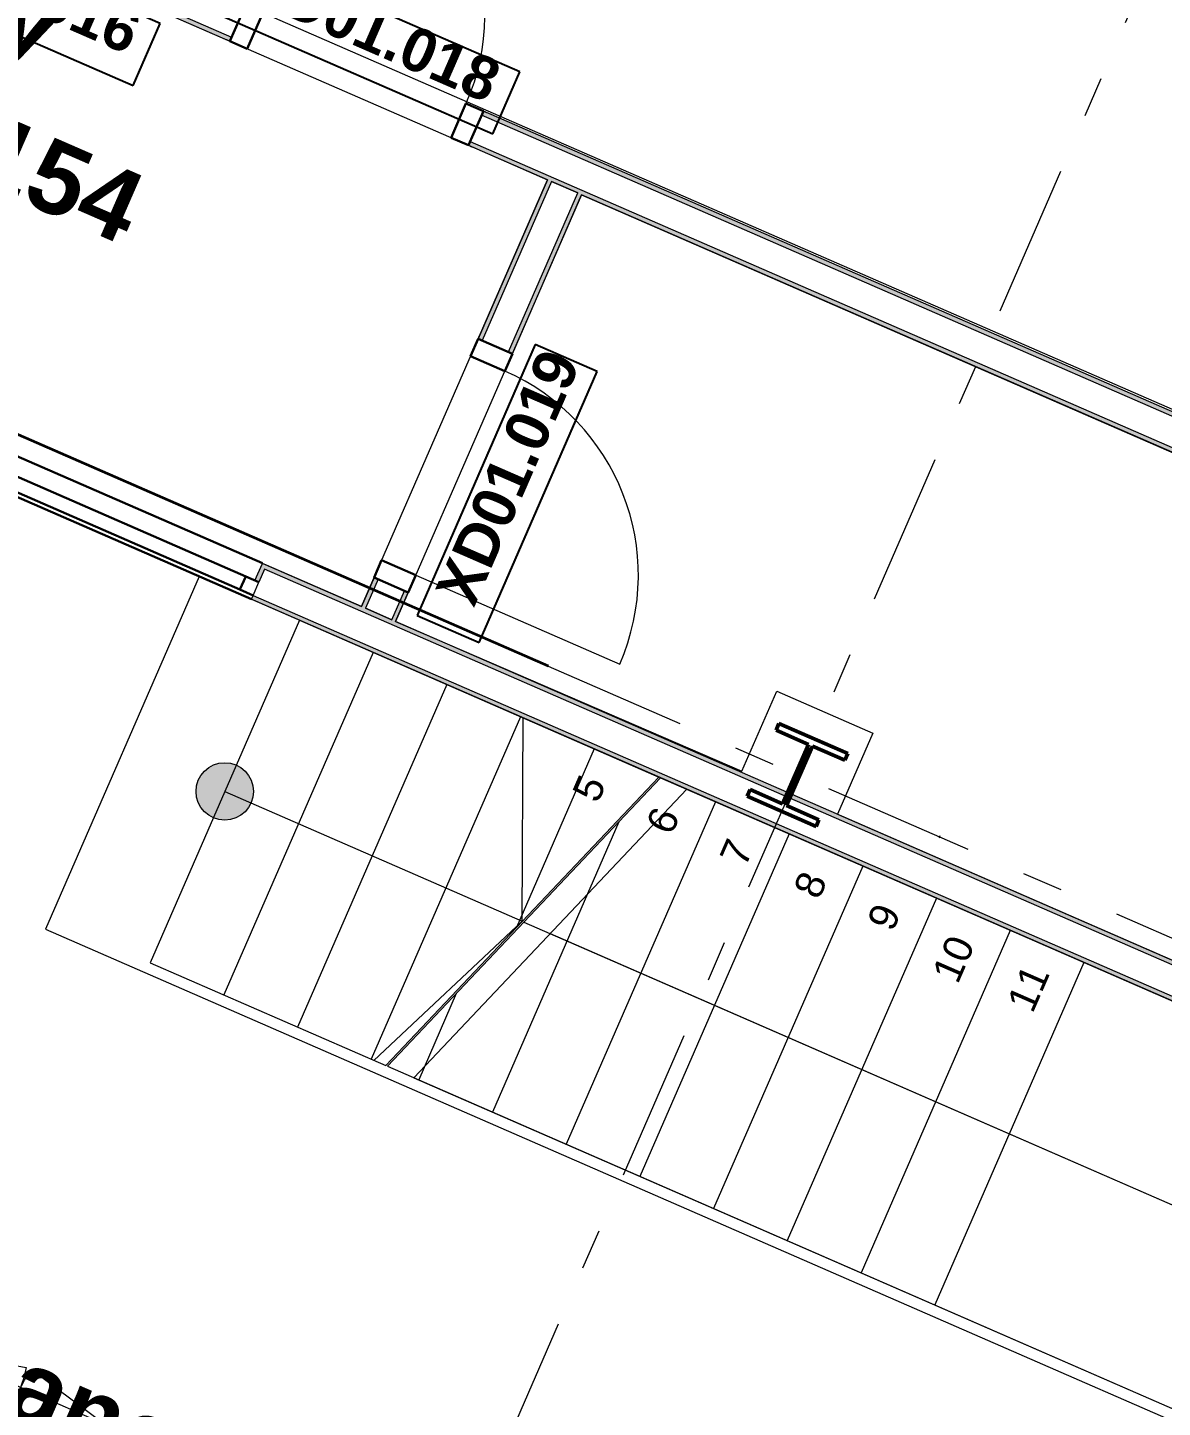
# Model space of a CAD drawing. Header units: millimetres. Extents: x -50172 to 258853, y -59787 to 25069.
# Drawn here: x 190331 to 194282, y 517 to 5319 of the extents above; entities that cross this region are included whole.
import ezdxf
from ezdxf.enums import TextEntityAlignment as Align

# ---------------------------------------------------------------- set-up
doc = ezdxf.new("R2010")
doc.units = ezdxf.units.MM
doc.header["$MEASUREMENT"] = 0
doc.linetypes.add('DGN Style 4', pattern=[5938.379518, 2967.335175, -1483.667587, 3.709169, -1483.667587])
doc.linetypes.add('Double Dashed', pattern=[1093.611073, 529.166651, -211.666656, 141.111112, -211.666656])
for name, color, linetype in [('A-05-M_Gross_Int_Circulation', 7, 'Continuous'), ('A-05-M_Gross_Int_Plant', 7, 'Continuous'), ('A-15-M_Column_Int', 7, 'Continuous'), ('A-15-MG_Structural_Grid', 7, 'Continuous'), ('A-20-M_Floor_Slab', 7, 'Continuous'), ('A-25-M_Wall_Int', 7, 'Continuous'), ('A-35-M_FFE-Zone', 7, 'Continuous'), ('ArchiCAD Door Markers', 7, 'Continuous'), ('ArchiCAD Doors', 7, 'Continuous'), ('ArchiCAD Windows', 7, 'Continuous'), ('New_A-05-M_Gross_Int_Circulation', 7, 'Continuous'), ('New_A-35-M_FFE-Zone', 7, 'Continuous')]:
    doc.layers.add(name, color=color, linetype=linetype)
for name, color, linetype, lineweight, true_color in [('A-05-M_Gross_Int_Circulation_Pen_No__74', 7, 'Continuous', 20, 0x606060), ('A-05-M_Gross_Int_Plant_Pen_No__74', 7, 'Continuous', 20, 0x606060), ('A-15-M_Column_Int_Pen_No__28', 7, 'Continuous', 50, 0x2a2a2a), ('A-15-MG_Structural_Grid_Pen_No__163', 7, 'Continuous', 0, 0x750077), ('A-25-M_Wall_Int_Pen_No__107', 7, 'Continuous', 15, 0xa6a6a6), ('A-35-M_FFE-Zone_Pen_No__74', 7, 'Continuous', 20, 0x606060), ('ArchiCAD Doors_Pen_No__43', 7, 'Continuous', 30, 0x444444), ('ArchiCAD Doors_Pen_No__63', 7, 'Continuous', 20, 0x606060), ('ArchiCAD Windows_Pen_No__43', 7, 'Continuous', 30, 0x444444), ('New_A-05-M_Gross_Int_Circulation_Pen_No__74', 7, 'Continuous', 20, 0x606060), ('New_A-35-M_FFE-Zone_Pen_No__74', 7, 'Continuous', 20, 0x606060)]:
    doc.layers.add(name, color=color, linetype=linetype, lineweight=lineweight, true_color=true_color)
for name, color, linetype, lineweight in [('A-15-MG_Structural_Grid_Pen_No__8', 7, 'Continuous', 35), ('A-20-M_Floor_Slab_Pen_No__89', 8, 'Continuous', 20), ('A-25-M_Wall_Int_Pen_No__1', 7, 'Continuous', 13), ('A-30-M_Stair_Pen_No__1', 7, 'Continuous', 13), ('A-30-M_Stair_Pen_No__2', 8, 'Continuous', 15), ('ArchiCAD Door Markers_Pen_No__1', 7, 'Continuous', 13), ('ArchiCAD Door Markers_Pen_No__5', 7, 'Continuous', 25), ('ArchiCAD Doors_Pen_No__1', 7, 'Continuous', 13), ('ArchiCAD Windows_Pen_No__1', 7, 'Continuous', 13), ('ArchiCAD Zone Stamps_Pen_No__9', 7, 'Continuous', 13), ('New_ArchiCAD Zone Stamps_Pen_No__9', 7, 'Continuous', 13)]:
    doc.layers.add(name, color=color, linetype=linetype, lineweight=lineweight)
doc.styles.add('GENERATED_STYLE_1', font='')
doc.styles.add('GENERATED_STYLE_3', font='')
doc.styles.add('GENERATED_STYLE_4', font='')
doc.styles.get('GENERATED_STYLE_1').set_extended_font_data('Arial', bold=True)
doc.styles.get('GENERATED_STYLE_3').set_extended_font_data('Arial')
doc.styles.get('GENERATED_STYLE_4').set_extended_font_data('Swis721 BT')

# ---------------------------------------------------------------- blocks, each defined once
blk = doc.blocks.new('Seminar 2_INB 1205_26_3', base_point=(195960.6, 7526.7))
at = {"layer": 'New_A-35-M_FFE-Zone_Pen_No__74', "linetype": 'Continuous'}
blk.add_line((191027, 5424.8), (197789.5, 2476), dxfattribs=at)
at = {"layer": 'New_ArchiCAD Zone Stamps_Pen_No__9'}
for tag, height, style, p in [('ROOM_NAME', 250, 'GENERATED_STYLE_1', (195668.7, 8850.4)), ('zoneNameLine2', 250, 'GENERATED_STYLE_1', (195480.3, 8418.3)), ('ROOM_NUMBER', 200, 'GENERATED_STYLE_3', (195291.9, 7997.6)), ('measuredAreaCode', 200, 'GENERATED_STYLE_3', (195134.8, 7637.5)), ('ROOM_HOLES_PRM', 200, 'GENERATED_STYLE_3', (195442.2, 7503.4)), ('DUMMY_649', 200, 'GENERATED_STYLE_3', (195931.6, 7290.1)), ('DUMMY_650', 133.3, 'GENERATED_STYLE_3', (196210.9, 7183.5))]:
    blk.add_attdef(tag, text='', height=height, rotation=336.4404, dxfattribs=dict(at, style=style)).set_placement(p, align=Align.TOP_LEFT)
blk = doc.blocks.new('Hub Circulation-First_INB 1250_31_3', base_point=(202027.2, -3160.1))
at = {"layer": 'New_A-05-M_Gross_Int_Circulation_Pen_No__74', "linetype": 'Continuous'}
for p, q in [((217654.5, -8245.2), (183043.7, 6846.7)), ((189777.7, 817.7), (194112.5, -1072.4))]:
    blk.add_line(p, q, dxfattribs=at)
at = {"layer": 'New_ArchiCAD Zone Stamps_Pen_No__9'}
for tag, height, style, p in [('ROOM_NAME', 250, 'GENERATED_STYLE_1', (200923.8, -1482.5)), ('zoneNameLine2', 250, 'GENERATED_STYLE_1', (200735.4, -1914.6)), ('ROOM_NUMBER', 200, 'GENERATED_STYLE_3', (200547, -2335.3)), ('measuredAreaCode', 200, 'GENERATED_STYLE_3', (200389.9, -2695.5)), ('DUMMY_649', 200, 'GENERATED_STYLE_3', (200697.4, -2829.5)), ('DUMMY_650', 200, 'GENERATED_STYLE_3', (201326.5, -3103.9)), ('DUMMY_651', 133.3, 'GENERATED_STYLE_3', (201605.8, -3210.4))]:
    blk.add_attdef(tag, text='', height=height, rotation=336.4404, dxfattribs=dict(at, style=style)).set_placement(p, align=Align.TOP_LEFT)
blk = doc.blocks.new('Lobby_INB 1251_33_3', base_point=(189762.8, 4542.6))
at = {"layer": 'A-05-M_Gross_Int_Circulation_Pen_No__74', "linetype": 'Continuous'}
for p, q in [((192141.1, 4789.1), (187384.4, 6862.9)), ((186732.5, 5380.1), (191493.6, 3304.1)), ((191493.6, 3304.1), (192141.1, 4789.1))]:
    blk.add_line(p, q, dxfattribs=at)
at = {"layer": 'ArchiCAD Zone Stamps_Pen_No__9'}
for tag, height, style, p in [('ROOM_NAME', 250, 'GENERATED_STYLE_1', (189523.5, 5843.4)), ('zoneNameLine2', 250, 'GENERATED_STYLE_1', (189335.1, 5411.3)), ('ROOM_NUMBER', 200, 'GENERATED_STYLE_3', (189146.7, 4990.6)), ('measuredAreaCode', 200, 'GENERATED_STYLE_3', (188989.6, 4630.5)), ('DUMMY_649', 200, 'GENERATED_STYLE_3', (189297, 4496.5)), ('DUMMY_650', 200, 'GENERATED_STYLE_3', (189646.6, 4344.1)), ('DUMMY_651', 133.3, 'GENERATED_STYLE_3', (189925.8, 4237.5))]:
    blk.add_attdef(tag, text='', height=height, rotation=336.4404, dxfattribs=dict(at, style=style)).set_placement(p, align=Align.TOP_LEFT)
blk = doc.blocks.new('Store Room_INB 1206_34_3', base_point=(195551.4, 2074.7))
at = {"layer": 'A-35-M_FFE-Zone_Pen_No__74', "linetype": 'Continuous'}
for p, q in [((192260.3, 4737.1), (191612.7, 3252.1)), ((197701.3, 2364.2), (192260.3, 4737.1)), ((191612.7, 3252.1), (192818.5, 2731.4)), ((192818.5, 2731.4), (192939.7, 3009.3)), ((192939.7, 3009.3), (193274.3, 2863.4)), ((193274.3, 2863.4), (193151.3, 2581.3)), ((193151.3, 2581.3), (197053.9, 879.5))]:
    blk.add_line(p, q, dxfattribs=at)
at = {"layer": 'ArchiCAD Zone Stamps_Pen_No__9'}
for tag, height, style, p in [('ROOM_NAME', 250, 'GENERATED_STYLE_1', (195120.1, 3459.2)), ('zoneNameLine2', 250, 'GENERATED_STYLE_1', (194931.7, 3027.1)), ('ROOM_NUMBER', 200, 'GENERATED_STYLE_3', (194743.3, 2606.4)), ('measuredAreaCode', 200, 'GENERATED_STYLE_3', (194586.3, 2246.3)), ('DUMMY_649', 200, 'GENERATED_STYLE_3', (194893.7, 2112.2)), ('DUMMY_650', 200, 'GENERATED_STYLE_3', (195243.2, 1959.8)), ('DUMMY_651', 133.3, 'GENERATED_STYLE_3', (195522.5, 1853.3))]:
    blk.add_attdef(tag, text='', height=height, rotation=336.4404, dxfattribs=dict(at, style=style)).set_placement(p, align=Align.TOP_LEFT)
blk = doc.blocks.new('Cleaner_INB 1257_37_3', base_point=(190078.5, -350.4))
at = {"layer": 'A-05-M_Gross_Int_Plant_Pen_No__74', "linetype": 'Continuous'}
for p, q in [((189680.8, 257.8), (189368.6, -458.1)), ((190798.7, -230.8), (189680.8, 257.8)), ((190486.9, -945.8), (190798.7, -230.8)), ((189368.6, -458.1), (190486.9, -945.8))]:
    blk.add_line(p, q, dxfattribs=at)
at = {"layer": 'ArchiCAD Zone Stamps_Pen_No__9'}
for tag, height, style, p in [('ROOM_NAME', 250, 'GENERATED_STYLE_1', (189839.2, 950.5)), ('zoneNameLine2', 250, 'GENERATED_STYLE_1', (189650.8, 518.3)), ('ROOM_NUMBER', 200, 'GENERATED_STYLE_3', (189462.3, 97.6)), ('measuredAreaCode', 200, 'GENERATED_STYLE_3', (189305.3, -262.5)), ('ROOM_HOLES_PRM', 200, 'GENERATED_STYLE_3', (189612.7, -396.5)), ('DUMMY_649', 200, 'GENERATED_STYLE_3', (189962.2, -548.9)), ('DUMMY_650', 133.3, 'GENERATED_STYLE_3', (190241.5, -655.5))]:
    blk.add_attdef(tag, text='', height=height, rotation=336.4404, dxfattribs=dict(at, style=style)).set_placement(p, align=Align.TOP_LEFT)
blk = doc.blocks.new('Slab_3_3', base_point=(169200.6, -115.4))
at = {"layer": 'A-20-M_Floor_Slab_Pen_No__89', "linetype": 'Continuous', "flags": 128}
blk.add_lwpolyline([(190394.2, 2181.3), (197745.7, -1024.3), (198280.7, 202.7), (190929.2, 3408.4)], close=True, dxfattribs=at)
blk = doc.blocks.new('Window 19_2')
at = {"layer": 'ArchiCAD Windows_Pen_No__1', "linetype": 'Continuous'}
for p, q in [((-1850, 0), (-1850, -50)), ((1850, 0), (1850, -50))]:
    blk.add_line(p, q, dxfattribs=at)
at = {"layer": 'ArchiCAD Windows_Pen_No__43', "linetype": 'Continuous'}
for p, q in [((-1850, 15), (1850, 15)), ((-1850, 0), (-1800, 0)), ((-1800, 0), (-1800, -50)), ((-1800, 0), (1800, 0)), ((1800, -50), (1800, 0)), ((1800, 0), (1850, 0)), ((-1800, -50), (-1850, -50)), ((1800, -50), (-1800, -50)), ((1850, -50), (1800, -50)), ((-1835, -115), (1835, -115))]:
    blk.add_line(p, q, dxfattribs=at)
blk = doc.blocks.new('Wall_60_3', base_point=(182924.6, 6898.8))
at = {"layer": 'A-25-M_Wall_Int_Pen_No__107', "linetype": 'Continuous'}
for points in [[(191162.6, 3448.4), (191148.8, 3454.4), (191122.9, 3394.8), (191136.6, 3388.8), (191156.6, 3434.7)], [(191162.6, 3448.4), (191156.6, 3434.7), (198477.8, 242.2), (198483.8, 256)], [(191116.6, 3343), (191110.6, 3329.3), (198431.9, 136.8), (198437.9, 150.6)]]:
    blk.add_hatch(color=256, dxfattribs=at).paths.add_polyline_path(points)
at = {"layer": 'A-25-M_Wall_Int_Pen_No__1', "linetype": 'Continuous'}
for p, q in [((191122.9, 3394.8), (191148.8, 3454.4)), ((191156.6, 3434.7), (191136.6, 3388.8)), ((191162.6, 3448.4), (191148.8, 3454.4)), ((198477.8, 242.2), (191156.6, 3434.7)), ((191116.6, 3343), (191136.6, 3388.8)), ((191136.6, 3388.8), (191122.9, 3394.8)), ((191110.6, 3329.3), (191116.6, 3343)), ((191116.6, 3343), (198437.9, 150.6))]:
    blk.add_line(p, q, dxfattribs=at)
at = {"layer": 'A-25-M_Wall_Int_Pen_No__1', "linetype": 'Continuous', "flags": 128}
for points in [[(191493.6, 3304.1), (191162.6, 3448.4)], [(191110.6, 3329.3), (198431.9, 136.8)], [(191599, 3258.1), (191507.3, 3298.1)], [(197053.9, 879.5), (191612.7, 3252.1)]]:
    blk.add_lwpolyline(points, dxfattribs=at)
at = {"layer": 'ArchiCAD Windows', "color": 251, "linetype": 'Continuous', "lineweight": 20, "true_color": 0x606060, "zscale": 1000, "rotation": 156.4403490338821}
blk.add_blockref('Window 19_2', (189420.8, 4082.5), dxfattribs=at)
blk = doc.blocks.new('Door 19_4')
at = {"layer": 'ArchiCAD Doors_Pen_No__1', "linetype": 'Continuous'}
for p, q in [((-453.2, 0), (-465.2, 0)), ((-453.2, 0), (-453.2, -15)), ((453.2, 0), (453.2, -15)), ((453.2, 0), (465.2, 0)), ((-453.2, -15), (-453.2, -115)), ((453.2, -15), (453.2, -115)), ((-453.2, -130), (-465.2, -130)), ((-453.2, -115), (-453.2, -130)), ((453.2, -115), (453.2, -130)), ((453.2, -130), (465.2, -130))]:
    blk.add_line(p, q, dxfattribs=at)
at = {"layer": 'ArchiCAD Doors_Pen_No__43', "linetype": 'Continuous'}
for p, q in [((-387.2, 0), (-453.2, 0)), ((-453.2, 0), (-453.2, -130)), ((-387.2, -130), (-387.2, 0)), ((453.2, 0), (387.2, 0)), ((387.2, 0), (387.2, -130)), ((453.2, -130), (453.2, 0)), ((-453.2, -130), (-387.2, -130)), ((387.2, -130), (453.2, -130))]:
    blk.add_line(p, q, dxfattribs=at)
at = {"layer": 'ArchiCAD Doors_Pen_No__63', "linetype": 'Continuous'}
blk.add_line((387.2, 0), (387.2, 774.5), dxfattribs=at)
blk.add_arc((387.2, 0), 774.5, 90, 180, dxfattribs=at)
blk = doc.blocks.new('Door Stamp 17_10')
at = {"layer": 'ArchiCAD Door Markers_Pen_No__5', "linetype": 'Continuous'}
for p, q in [((514.6, -190), (-514.6, -190)), ((-514.6, -190), (-514.6, -425.7)), ((514.6, -425.7), (514.6, -190)), ((-514.6, -425.7), (514.6, -425.7)), ((-514.6, -425.7), (514.6, -425.7))]:
    blk.add_line(p, q, dxfattribs=at)
at = {"layer": 'ArchiCAD Door Markers_Pen_No__1', "style": 'GENERATED_STYLE_1'}
blk.add_attdef('AC_WIDO_ID', text='', height=150, dxfattribs=at).set_placement((-457.5, -376.9), align=Align.BOTTOM_LEFT)
blk = doc.blocks.new('Wall_62_3', base_point=(191441.6, 3184.9))
at = {"layer": 'A-25-M_Wall_Int_Pen_No__107', "linetype": 'Continuous'}
for points in [[(191899.9, 4235.9), (191913.6, 4229.9), (192154.9, 4783.1), (192141.1, 4789.1)], [(192005.3, 4189.9), (192019, 4183.9), (192260.3, 4737.1), (192246.5, 4743.1)], [(191493.6, 3304.1), (191507.3, 3298.1), (191551.3, 3398.9), (191537.5, 3404.9)], [(191643, 3358.9), (191599, 3258.1), (191612.7, 3252.1), (191656.7, 3353)]]:
    blk.add_hatch(color=256, dxfattribs=at).paths.add_polyline_path(points)
at = {"layer": 'A-25-M_Wall_Int_Pen_No__1', "linetype": 'Continuous'}
for p, q in [((192154.9, 4783.1), (191913.6, 4229.9)), ((192005.3, 4189.9), (192246.5, 4743.1)), ((191899.9, 4235.9), (191904.7, 4246.9)), ((191913.6, 4229.9), (191899.9, 4235.9)), ((192005.3, 4189.9), (191913.6, 4229.9)), ((192019, 4183.9), (192005.3, 4189.9)), ((192019, 4183.9), (192023.8, 4194.9)), ((191551.3, 3398.9), (191507.3, 3298.1)), ((191537.5, 3404.9), (191532.8, 3393.9)), ((191551.3, 3398.9), (191537.5, 3404.9)), ((191643, 3358.9), (191551.3, 3398.9)), ((191599, 3258.1), (191643, 3358.9)), ((191656.7, 3353), (191643, 3358.9)), ((191656.7, 3353), (191651.9, 3342))]:
    blk.add_line(p, q, dxfattribs=at)
at = {"layer": 'A-25-M_Wall_Int_Pen_No__1', "linetype": 'Continuous', "flags": 128}
for points in [[(192141.1, 4789.1), (191899.9, 4235.9)], [(192246.5, 4743.1), (192154.9, 4783.1)], [(192019, 4183.9), (192260.3, 4737.1)], [(191537.5, 3404.9), (191493.6, 3304.1)], [(191612.7, 3252.1), (191656.7, 3353)], [(191507.3, 3298.1), (191599, 3258.1)]]:
    blk.add_lwpolyline(points, dxfattribs=at)
at = {"layer": 'ArchiCAD Door Markers'}
ref = blk.add_blockref('Door Stamp 17_10', (191718.7, 3820.4), dxfattribs=dict(at, rotation=66.44033116232393))
ref.add_attrib('AC_WIDO_ID', 'XD01.019', dxfattribs={"layer": 'ArchiCAD Door Markers_Pen_No__1', "color": 7, "height": 150, "rotation": 66.4403, "style": 'GENERATED_STYLE_1'}).set_placement((191926.1, 3279.7), align=Align.BOTTOM_LEFT)
at = {"layer": 'ArchiCAD Doors', "color": 251, "linetype": 'Continuous', "lineweight": 20, "true_color": 0x606060, "zscale": 1000, "rotation": 246.440331162324}
blk.add_blockref('Door 19_4', (191837.9, 3768.4), dxfattribs=at)
blk = doc.blocks.new('Door Stamp 17_15')
at = {"layer": 'ArchiCAD Door Markers_Pen_No__5', "linetype": 'Continuous'}
for p, q in [((527.9, 276), (-501.4, 276)), ((-501.4, 276), (-501.4, 40.3)), ((527.9, 276), (-501.4, 276)), ((527.9, 40.3), (527.9, 276)), ((-501.4, 40.3), (527.9, 40.3))]:
    blk.add_line(p, q, dxfattribs=at)
at = {"layer": 'ArchiCAD Door Markers_Pen_No__1', "style": 'GENERATED_STYLE_1'}
blk.add_attdef('AC_WIDO_ID', text='', height=150, rotation=180, dxfattribs=at).set_placement((470.7, 325), align=Align.BOTTOM_LEFT)
blk = doc.blocks.new('Door 19_3')
at = {"layer": 'ArchiCAD Doors_Pen_No__1', "linetype": 'Continuous'}
for p, q in [((-453, 0), (-465, 0)), ((-453, -15), (-453, 0)), ((453, -15), (453, 0)), ((453, 0), (465, 0)), ((-453, -115), (-453, -15)), ((453, -115), (453, -15)), ((-453, -130), (-465, -130)), ((-453, -130), (-453, -115)), ((453, -130), (453, -115)), ((453, -130), (465, -130))]:
    blk.add_line(p, q, dxfattribs=at)
at = {"layer": 'ArchiCAD Doors_Pen_No__43', "linetype": 'Continuous'}
for p, q in [((-387, 0), (-453, 0)), ((-453, 0), (-453, -130)), ((-387, -130), (-387, 0)), ((453, 0), (387, 0)), ((387, 0), (387, -130)), ((453, -130), (453, 0)), ((-453, -130), (-387, -130)), ((387, -130), (453, -130))]:
    blk.add_line(p, q, dxfattribs=at)
at = {"layer": 'ArchiCAD Doors_Pen_No__63', "linetype": 'Continuous'}
blk.add_line((387, 0), (387, 774), dxfattribs=at)
blk.add_arc((387, 0), 774, 90, 180, dxfattribs=at)
blk = doc.blocks.new('Door Stamp 17_16')
at = {"layer": 'ArchiCAD Door Markers_Pen_No__5', "linetype": 'Continuous'}
for p, q in [((514.6, -70), (-514.6, -70)), ((-514.6, -70), (-514.6, -305.7)), ((514.6, -70), (-514.6, -70)), ((514.6, -305.7), (514.6, -70)), ((-514.6, -305.7), (514.6, -305.7))]:
    blk.add_line(p, q, dxfattribs=at)
at = {"layer": 'ArchiCAD Door Markers_Pen_No__1', "style": 'GENERATED_STYLE_1'}
blk.add_attdef('AC_WIDO_ID', text='', height=150, rotation=180, dxfattribs=at).set_placement((457.5, -21.2), align=Align.BOTTOM_LEFT)
blk = doc.blocks.new('Wall_63_3', base_point=(197820.6, 2312.5))
at = {"layer": 'A-25-M_Wall_Int_Pen_No__107', "linetype": 'Continuous'}
for points in [[(190807, 5387.2), (190801, 5373.4), (191035.6, 5271.1), (191041.6, 5284.9)], [(191912.1, 5014.4), (197747.4, 2469.9), (197753.4, 2483.6), (191918.1, 5028.1)], [(191872.1, 4922.7), (191866.1, 4909), (197701.5, 2364.5), (197707.5, 2378.2)]]:
    blk.add_hatch(color=256, dxfattribs=at).paths.add_polyline_path(points)
at = {"layer": 'A-25-M_Wall_Int_Pen_No__1', "linetype": 'Continuous'}
for p, q in [((190807, 5387.2), (191041.6, 5284.9)), ((191041.6, 5284.9), (191081.6, 5376.5)), ((191035.6, 5271.1), (191041.6, 5284.9)), ((191035.6, 5271.1), (191024.6, 5275.9)), ((191872.1, 4922.7), (191912.1, 5014.4)), ((191912.1, 5014.4), (191918.1, 5028.1)), ((197747.4, 2469.9), (191912.1, 5014.4)), ((191918.1, 5028.1), (191929.1, 5023.3)), ((191866.1, 4909), (191872.1, 4922.7)), ((191866.1, 4909), (191877.1, 4904.2)), ((191872.1, 4922.7), (197707.5, 2378.2))]:
    blk.add_line(p, q, dxfattribs=at)
at = {"layer": 'A-25-M_Wall_Int_Pen_No__1', "linetype": 'Continuous', "flags": 128}
for points in [[(190801, 5373.4), (191035.6, 5271.1)], [(197753.4, 2483.6), (191918.1, 5028.1)], [(191866.1, 4909), (192141.1, 4789.1)], [(192154.9, 4783.1), (192246.5, 4743.1)], [(192260.3, 4737.1), (197701.5, 2364.5)]]:
    blk.add_lwpolyline(points, dxfattribs=at)
at = {"layer": 'ArchiCAD Door Markers'}
ref = blk.add_blockref('Door Stamp 17_15', (190349.1, 5570.5), dxfattribs=dict(at, rotation=156.440329496084))
ref.add_attrib('AC_WIDO_ID', 'XD01.016', dxfattribs={"layer": 'ArchiCAD Door Markers_Pen_No__1', "color": 7, "height": 150, "rotation": 336.4403, "style": 'GENERATED_STYLE_1'}).set_placement((189807.3, 5554.5), align=Align.BOTTOM_LEFT)
ref = blk.add_blockref('Door Stamp 17_16', (191450.9, 5090), dxfattribs=dict(at, rotation=156.440329496084))
ref.add_attrib('AC_WIDO_ID', 'XD01.018', dxfattribs={"layer": 'ArchiCAD Door Markers_Pen_No__1', "color": 7, "height": 150, "rotation": 336.4403, "style": 'GENERATED_STYLE_1'}).set_placement((191059.5, 5385.9), align=Align.BOTTOM_LEFT)
at = {"layer": 'ArchiCAD Doors', "color": 251, "linetype": 'Continuous', "lineweight": 20, "true_color": 0x606060, "xscale": -0.9999999999999999, "zscale": 1000, "rotation": 336.4403294960841}
blk.add_blockref('Door 19_3', (191502.8, 5209.2), dxfattribs=at)
blk = doc.blocks.new('Double Door 19_3')
at = {"layer": 'ArchiCAD Doors_Pen_No__1', "linetype": 'Continuous'}
for p, q in [((-452.5, 0), (-452.5, -15)), ((452.5, 0), (452.5, -15)), ((-452.5, -15), (-452.5, -120)), ((452.5, -15), (452.5, -120)), ((-452.5, -120), (-452.5, -135)), ((452.5, -120), (452.5, -135))]:
    blk.add_line(p, q, dxfattribs=at)
at = {"layer": 'ArchiCAD Doors_Pen_No__43', "linetype": 'Continuous'}
for p, q in [((-442.5, 0), (-452.5, 0)), ((-452.5, 0), (-452.5, -135)), ((-376.5, 0), (-442.5, 0)), ((-442.5, 0), (-442.5, -135)), ((-376.5, -135), (-376.5, 0)), ((442.5, 0), (376.5, 0)), ((376.5, 0), (376.5, -135)), ((442.5, 0), (452.5, 0)), ((442.5, -135), (442.5, 0)), ((452.5, 0), (452.5, -135)), ((-442.5, -135), (-452.5, -135)), ((-442.5, -135), (-376.5, -135)), ((376.5, -135), (442.5, -135)), ((442.5, -135), (452.5, -135))]:
    blk.add_line(p, q, dxfattribs=at)
at = {"layer": 'ArchiCAD Doors_Pen_No__63', "linetype": 'Continuous'}
for p, q in [((-376.5, 0), (-10, 86.2)), ((376.5, 0), (10, 86.2))]:
    blk.add_line(p, q, dxfattribs=at)
for centre, start, end in [((-376.5, 0), 0, 13.2277), ((376.5, 0), 166.7723, 180)]:
    blk.add_arc(centre, 376.5, start, end, dxfattribs=at)
blk = doc.blocks.new('Wall_150_3', base_point=(193981.3, -1048))
at = {"layer": 'ArchiCAD Doors', "color": 251, "linetype": 'Continuous', "lineweight": 20, "true_color": 0x606060, "xscale": -0.9999999999999998, "zscale": 1000, "rotation": 336.4404148904812}
blk.add_blockref('Double Door 19_3', (190301.1, 573.1), dxfattribs=at)
blk = doc.blocks.new('Universal Columns Column 19_2')
at = {"layer": 'A-15-M_Column_Int', "linetype": 'Continuous', "lineweight": 0, "true_color": 0xffffff}
h = blk.add_hatch(dxfattribs=at)
h.set_pattern_fill('613_01__a5_STUCCO_0001', style=0, pattern_type=2)
h.set_pattern_definition([(286.3, (0, 0), (-3213820, 11866500), [3000, -14992680]), (309.93, (992000, -2522800), (-1760680, 765780), [4670, -4288600]), (111.49, (-168200, -712500), (765800, 1760700), [7100, -2708200]), (111.49, (-238700, -1062700), (765800, 1760700), [7100, -2708200]), (111.49, (-566500, -1578300), (765800, 1760700), [7100, -2708200]), (111.49, (-655700, -1708100), (765800, 1760700), [7100, -2708200]), (111.494, (-465300, -1834400), (765800, 1760700), [7100, -2708200]), (111.494, (-104200, -1931700), (765800, 1760700), [7100, -2708200]), (111.494, (257800, -2002000), (765800, 1760700), [7100, -2708200]), (183.06, (-194600, -886000), (2526450, 994900), [11200, -4282100]), (183.06, (-349700, -1079650), (2526450, 994900), [11200, -4282100]), (183.06, (116350, -2076500), (2526450, 994900), [11200, -4282100]), (111.49, (-350400, -1231700), (765800, 1760700), [7100, -2708200]), (111.49, (-502900, -1720200), (765800, 1760700), [7100, -2708200]), (111.494, (-274000, -1895900), (765800, 1760700), [7100, -2708200]), (111.494, (322000, -2155100), (765800, 1760700), [7100, -2708200]), (48.06, (-367140, -1412600), (765780, 1760680), [10500, -6061050]), (48.06, (-236400, -1671930), (765780, 1760680), [10520, -6061050]), (48.06, (-93300, -549600), (765800, 1760700), [10500, -6061050]), (48.06, (189050, -378800), (765800, 1760700), [10500, -6061050]), (48.06, (50600, -207200), (765800, 1760700), [10500, -6061050]), (48.06, (563700, -450600), (765800, 1760700), [10500, -6061050]), (48.06, (904800, -517960), (765780, 1760680), [10500, -6061050]), (48.06, (1265960, -877540), (765780, 1760680), [10500, -6061050]), (48.06, (1482600, -916100), (765780, 1760680), [10520, -6061050]), (48.06, (1273060, -1199550), (765780, 1760680), [10520, -6061050]), (48.06, (1211900, -1491860), (765780, 1760680), [10520, -6061050]), (48.06, (943500, -1689000), (765780, 1760680), [10520, -6061050]), (48.06, (1016600, -1999200), (765780, 1760680), [10520, -6061050]), (48.06, (801000, -2133260), (765780, 1760680), [10520, -6061050]), (48.06, (807600, -2293060), (765780, 1760680), [10520, -6061050]), (48.06, (630500, -2291960), (765780, 1760680), [10520, -6061050]), (48.06, (151700, -1607900), (765780, 1760680), [10520, -6061050]), (48.06, (70000, -1177460), (765780, 1760680), [10500, -6061050]), (48.06, (631750, -935800), (765780, 1760680), [10500, -6061050]), (48.06, (986700, -1181300), (765780, 1760680), [10500, -6061050]), (48.06, (850600, -1436000), (765780, 1760680), [10520, -6061050]), (48.06, (409300, -1365550), (765780, 1760680), [10500, -6061050]), (48.06, (488700, -1638000), (765780, 1760680), [10520, -6061050]), (48.06, (565600, -1787900), (765780, 1760680), [10520, -6061050]), (48.06, (297900, -886800), (765780, 1760680), [10500, -6061050]), (48.06, (277700, -629950), (765800, 1760700), [10500, -6061050]), (111.494, (551400, -2107800), (765800, 1760700), [7100, -2708200]), (111.494, (998900, -2140500), (765800, 1760700), [7100, -2708200]), (111.49, (707000, -1598400), (765800, 1760700), [7100, -2708200]), (111.494, (1193500, -1658100), (765800, 1760700), [7100, -2708200]), (111.49, (691100, -1191600), (765800, 1760700), [7100, -2708200]), (111.49, (1263300, -1334100), (765800, 1760700), [7100, -2708200]), (111.49, (979600, -866500), (765800, 1760700), [7100, -2708200]), (111.49, (1307600, -730700), (765800, 1760700), [7100, -2708200]), (111.49, (640400, -526600), (765800, 1760700), [7100, -2708200]), (111.49, (694500, -717200), (765800, 1760700), [7100, -2708200]), (111.49, (314700, -283700), (765800, 1760700), [7100, -2708200]), (111.49, (167600, -528500), (765800, 1760700), [7100, -2708200]), (111.49, (12400, -430600), (765800, 1760700), [7100, -2708200]), (111.49, (67100, -748000), (765800, 1760700), [7100, -2708200]), (111.49, (344000, -1091200), (765800, 1760700), [7100, -2708200]), (111.49, (29600, -939300), (765800, 1760700), [7100, -2708200]), (111.49, (438400, -757700), (765800, 1760700), [7100, -2708200]), (111.49, (-42600, -1373600), (765800, 1760700), [7100, -2708200]), (169.023, (65740, -1702860), (-7808487, 1302433), [10530, -17691000]), (169.023, (1133700, -1883880), (-7808487, 1302433), [10530, -17691000]), (169.023, (1445740, -1224800), (-7808487, 1302433), [10530, -17691000]), (169.023, (1047320, -1405880), (-7808487, 1302433), [10530, -17691000]), (169.023, (180300, -1357830), (-7808487, 1302433), [10530, -17691000]), (169.023, (-432670, -1577200), (-7808487, 1302433), [10530, -17691000]), (169.023, (223600, -966600), (-7808487, 1302433), [10530, -17691000]), (169.023, (1136430, -1014340), (-7808487, 1302433), [10530, -17691000]), (169.023, (1524220, -1021000), (-7808487, 1302433), [10530, -17691000]), (169.023, (1135220, -608810), (-7808487, 1302433), [10530, -17691000]), (169.023, (893470, -721350), (-7808487, 1302433), [10530, -17691000]), (169.023, (840820, -1017380), (-7808487, 1302433), [10530, -17691000]), (169.023, (46180, -1841170), (-7808487, 1302433), [10530, -17691000]), (169.023, (407640, -1861700), (-7808487, 1302433), [10530, -17691000]), (169.023, (845750, -1951000), (-7808487, 1302433), [10530, -17691000]), (48.06, (1350950, -1429200), (765780, 1760680), [10520, -6061050]), (48.06, (1140700, -2005970), (765780, 1760680), [10520, -6061050]), (48.06, (978100, -2309850), (765780, 1760680), [10520, -6061050]), (48.06, (198750, -158600), (765800, 1760700), [10500, -6061050]), (48.06, (458460, -261400), (765800, 1760700), [10500, -6061050]), (48.06, (772750, -448730), (765780, 1760680), [10500, -6061050]), (48.06, (1481360, -686060), (765780, 1760680), [10520, -6061050]), (48.06, (1667650, -817700), (765780, 1760680), [10520, -6061050]), (48.06, (1651400, -901750), (765780, 1760680), [10520, -6061050])])
h.paths.add_polyline_path([(-130.65, -138.15), (130.65, -138.15), (130.65, -112.85), (7.65, -112.85), (7.65, 112.85), (130.65, 112.85), (130.65, 138.15), (-130.65, 138.15), (-130.65, 112.85), (-7.65, 112.85), (-7.65, -112.85), (-130.65, -112.85)])
at = {"layer": 'A-15-M_Column_Int_Pen_No__28', "linetype": 'Continuous'}
for p, q in [((130.65, 138.15), (-130.65, 138.15)), ((-130.65, 138.15), (-130.65, 112.85)), ((-130.65, 112.85), (-7.65, 112.85)), ((-7.65, 112.85), (-7.65, -112.85)), ((7.65, -112.85), (7.65, 112.85)), ((7.65, 112.85), (130.65, 112.85)), ((130.65, 112.85), (130.65, 138.15)), ((-7.65, -112.85), (-130.65, -112.85)), ((-130.65, -112.85), (-130.65, -138.15)), ((-130.65, -138.15), (130.65, -138.15)), ((130.65, -112.85), (7.65, -112.85)), ((130.65, -138.15), (130.65, -112.85))]:
    blk.add_line(p, q, dxfattribs=at)
blk = doc.blocks.new('Existing Hub main')
at = {"layer": 'A-30-M_Stair_Pen_No__1', "linetype": 'Continuous'}
for p, q in [((1471.5, 1300), (1001.5, 0)), ((1471.5, 1300), (7640, 1300)), ((1680, 1300), (1680, 0)), ((1960, 1300), (1960, 0)), ((2240, 1300), (2240, 0)), ((2520, 1300), (2520, 0)), ((2800, 1300), (2800, 0)), ((3080, 1300), (3080, 0)), ((1400, 1102.1), (1400, 0)), ((1236.5, 650), (7360, 650)), ((1120, 327.6), (1120, 0)), ((1001.5, 0), (7640, 0))]:
    blk.add_line(p, q, dxfattribs=at)
at = {"layer": 'A-30-M_Stair_Pen_No__1', "style": 'GENERATED_STYLE_3'}
for tag, p in [('gs_numb_startfrom_0', (1260, 1128.6)), ('gs_numb_startfrom_1', (1540, 1128.6)), ('gs_numb_startfrom_2', (1820, 1129.4)), ('gs_numb_startfrom_3', (2100, 1128.6)), ('gs_numb_startfrom_4', (2380, 1128.6)), ('gs_numb_startfrom_10', (4980, 1052.3)), ('gs_numb_startfrom_11', (5260, 1052.3)), ('gs_numb_startfrom_12', (5540, 1053.2)), ('gs_numb_startfrom_13', (5820, 1052.3)), ('gs_numb_startfrom_14', (6100, 1052.3)), ('gs_numb_startfrom_15', (6380, 1052.3)), ('gs_numb_startfrom_16', (6660, 1053.2)), ('gs_numb_startfrom_17', (6940, 1053.2)), ('gs_numb_startfrom_18', (7220, 1052.3)), ('gs_numb_startfrom_19', (7500, 1053.2)), ('gs_numb_startfrom_5', (2660, 1052.3)), ('gs_numb_startfrom_6', (2940, 1063.4)), ('gs_numb_startfrom_7', (3680, 1053.2)), ('gs_numb_startfrom_8', (4420, 1052.3)), ('gs_numb_startfrom_9', (4700, 1053.2))]:
    blk.add_attdef(tag, text='', height=100, rotation=90, dxfattribs=at).set_placement(p, align=Align.MIDDLE_LEFT)
blk = doc.blocks.new('Existing Hub main_2')
at = {"layer": 'A-30-M_Stair_Pen_No__2', "linetype": 'Continuous'}
blk.add_hatch(color=256, dxfattribs=at).paths.add_polyline_path([(100, 650, 1), (-100, 650, 1)])
at = {"layer": 'A-30-M_Stair_Pen_No__1', "linetype": 'Continuous'}
for p, q in [((0, 1300), (1365.216, 1300)), ((0, 1300), (0, 0)), ((0, 1300), (0, 0)), ((280, 1300), (280, 0)), ((560, 1300), (560, 0)), ((840, 1300), (840, 0)), ((1130.216, 650), (850.216, 1300)), ((1365.216, 1300), (895.216, 0)), ((1471.55, 1300), (1001.55, 0)), ((1120, 1300), (1120, 621.744)), ((1471.55, 1300), (7640, 1300)), ((0, 650), (1130.216, 650)), ((1130.216, 650), (850.216, 0)), ((1236.55, 650), (7360, 650)), ((0, 0), (895.216, 0)), ((1001.55, 0), (7640, 0))]:
    blk.add_line(p, q, dxfattribs=at)
blk.add_circle((0, 650), 100, dxfattribs=at)
blk = doc.blocks.new('Standard grid marker')
at = {"layer": 'A-15-MG_Structural_Grid_Pen_No__163', "linetype": 'Double Dashed'}
blk.add_line((1000, 0), (29726, 0), dxfattribs=at)
at = {"layer": 'A-15-MG_Structural_Grid_Pen_No__163', "style": 'GENERATED_STYLE_4'}
for tag, p in [('AC_MarkerText_1_0', (-500, 41.2)), ('AC_MarkerText_1_1', (31226, 41.2))]:
    blk.add_attdef(tag, text='', height=350, rotation=90, dxfattribs=at).set_placement(p, align=Align.MIDDLE_CENTER)
blk = doc.blocks.new('Standard grid marker_3')
at = {"layer": 'A-15-MG_Structural_Grid_Pen_No__163', "linetype": 'Double Dashed'}
blk.add_line((1000, 0), (74254.8, 0), dxfattribs=at)
at = {"layer": 'A-15-MG_Structural_Grid_Pen_No__163', "style": 'GENERATED_STYLE_4'}
for tag, p in [('AC_MarkerText_1_0', (-500, 43.4)), ('AC_MarkerText_1_1', (75754.8, 43.4))]:
    blk.add_attdef(tag, text='', height=350, rotation=360, dxfattribs=at).set_placement(p, align=Align.MIDDLE_CENTER)

msp = doc.modelspace()

# ---------------------------------------------------------------- linework, layer by layer
at = {"layer": 'A-15-MG_Structural_Grid_Pen_No__8', "linetype": 'DGN Style 4'}
msp.add_line((241135.9, -18266), (171470.9, 12111.3), dxfattribs=at)

# ---------------------------------------------------------------- block references
at = {"layer": 'A-05-M_Gross_Int_Circulation', "linetype": 'Continuous'}
ref = msp.add_blockref('Lobby_INB 1251_33_3', (189762.8, 4542.6), dxfattribs=at)
ref.add_attrib('ROOM_NAME', 'Lobby', dxfattribs={"layer": 'ArchiCAD Zone Stamps_Pen_No__9', "color": 7, "height": 250, "rotation": 336.4404, "style": 'GENERATED_STYLE_1'}).set_placement((189523.5, 5843.4), align=Align.TOP_LEFT)
ref.add_attrib('zoneNameLine2', 'ID. FF154', dxfattribs={"layer": 'ArchiCAD Zone Stamps_Pen_No__9', "color": 7, "height": 250, "rotation": 336.4404, "style": 'GENERATED_STYLE_1'}).set_placement((189335.1, 5411.3), align=Align.TOP_LEFT)
at = {"layer": 'A-05-M_Gross_Int_Plant', "linetype": 'Continuous'}
ref = msp.add_blockref('Cleaner_INB 1257_37_3', (190078.5, -350.4), dxfattribs=at)
ref.add_attrib('ROOM_NAME', 'Cleaner', dxfattribs={"layer": 'ArchiCAD Zone Stamps_Pen_No__9', "color": 7, "height": 250, "rotation": 336.4404, "style": 'GENERATED_STYLE_1'}).set_placement((189839.2, 950.5), align=Align.TOP_LEFT)
ref.add_attrib('ROOM_HOLES_PRM', '1.0', dxfattribs={"layer": 'ArchiCAD Zone Stamps_Pen_No__9', "color": 7, "height": 200, "rotation": 336.4404, "style": 'GENERATED_STYLE_3'}).set_placement((189612.7, -396.5), align=Align.TOP_LEFT)
ref.add_attrib('ROOM_NUMBER', 'INB 1257', dxfattribs={"layer": 'ArchiCAD Zone Stamps_Pen_No__9', "color": 7, "height": 200, "rotation": 336.4404, "style": 'GENERATED_STYLE_3'}).set_placement((189462.3, 97.6), align=Align.TOP_LEFT)
ref.add_attrib('zoneNameLine2', 'ID. FF158', dxfattribs={"layer": 'ArchiCAD Zone Stamps_Pen_No__9', "color": 7, "height": 250, "rotation": 336.4404, "style": 'GENERATED_STYLE_1'}).set_placement((189650.8, 518.3), align=Align.TOP_LEFT)
ref.add_attrib('measuredAreaCode', 'A: ', dxfattribs={"layer": 'ArchiCAD Zone Stamps_Pen_No__9', "color": 7, "height": 200, "rotation": 336.4404, "style": 'GENERATED_STYLE_3'}).set_placement((189305.3, -262.5), align=Align.TOP_LEFT)
ref.add_attrib('DUMMY_649', ' m', dxfattribs={"layer": 'ArchiCAD Zone Stamps_Pen_No__9', "color": 7, "height": 200, "rotation": 336.4404, "style": 'GENERATED_STYLE_3'}).set_placement((189962.2, -548.9), align=Align.TOP_LEFT)
ref.add_attrib('DUMMY_650', '2', dxfattribs={"layer": 'ArchiCAD Zone Stamps_Pen_No__9', "color": 7, "height": 133.3, "rotation": 336.4404, "style": 'GENERATED_STYLE_3'}).set_placement((190241.5, -655.5), align=Align.TOP_LEFT)
at = {"layer": 'A-15-M_Column_Int', "linetype": 'Continuous', "zscale": 1000, "rotation": 336.440414821721}
msp.add_blockref('Universal Columns Column 19_2', (193011.8, 2718.1), dxfattribs=at)
at = {"layer": 'A-15-MG_Structural_Grid', "color": 8, "linetype": 'Continuous', "lineweight": 15, "zscale": 1000}
for name, p, rotation in [('Standard grid marker', (198698.2, 15758.5), 246.440411583993), ('Standard grid marker_3', (172154, 11813.5), 336.440411583993)]:
    msp.add_blockref(name, p, dxfattribs=dict(at, rotation=rotation))
at = {"layer": 'A-20-M_Floor_Slab', "color": 8, "linetype": 'Continuous', "lineweight": 20}
msp.add_blockref('Slab_3_3', (169200.6, -115.4), dxfattribs=at)
at = {"layer": 'A-25-M_Wall_Int', "color": 250, "lineweight": 50, "true_color": 0x2a2a2a}
for name, p in [('Wall_63_3', (197820.6, 2312.5)), ('Wall_60_3', (182924.6, 6898.8)), ('Wall_62_3', (191441.6, 3184.9)), ('Wall_150_3', (193981.3, -1048))]:
    msp.add_blockref(name, p, dxfattribs=at)
at = {"layer": 'A-30-M_Stair_Pen_No__1', "linetype": 'Continuous', "zscale": 1000, "rotation": 336.4404115839932}
msp.add_blockref('Existing Hub main_2', (190757.9, 2064.8), dxfattribs=at)
at = {"layer": 'A-30-M_Stair_Pen_No__1', "linetype": 'Continuous'}
ref = msp.add_blockref('Existing Hub main', (190666.3, 2104.8), dxfattribs=dict(at, zscale=1000, rotation=336.4404115839932))
ref.add_attrib('gs_numb_startfrom', '5', dxfattribs={"color": 7, "height": 100, "rotation": 66.4404, "style": 'GENERATED_STYLE_3'}).set_placement((192270.4, 2636.1), align=Align.MIDDLE_LEFT)
ref.add_attrib('gs_numb_startfrom_1', '6', dxfattribs={"color": 7, "height": 100, "rotation": 66.4404, "style": 'GENERATED_STYLE_3'}).set_placement((192527.1, 2524.2), align=Align.MIDDLE_LEFT)
ref.add_attrib('gs_numb_startfrom_2', '7', dxfattribs={"color": 7, "height": 100, "rotation": 66.4404, "style": 'GENERATED_STYLE_3'}).set_placement((192783.7, 2413.1), align=Align.MIDDLE_LEFT)
ref.add_attrib('gs_numb_startfrom_3', '8', dxfattribs={"color": 7, "height": 100, "rotation": 66.4404, "style": 'GENERATED_STYLE_3'}).set_placement((193040.4, 2300.4), align=Align.MIDDLE_LEFT)
ref.add_attrib('gs_numb_startfrom_4', '9', dxfattribs={"color": 7, "height": 100, "rotation": 66.4404, "style": 'GENERATED_STYLE_3'}).set_placement((193297, 2188.5), align=Align.MIDDLE_LEFT)
ref.add_attrib('gs_numb_startfrom_5', '10', dxfattribs={"color": 7, "height": 100, "rotation": 66.4404, "style": 'GENERATED_STYLE_3'}).set_placement((193523.2, 2006.6), align=Align.MIDDLE_LEFT)
ref.add_attrib('gs_numb_startfrom_6', '11', dxfattribs={"color": 7, "height": 100, "rotation": 66.4404, "style": 'GENERATED_STYLE_3'}).set_placement((193783.9, 1904.9), align=Align.MIDDLE_LEFT)
at = {"layer": 'A-35-M_FFE-Zone', "linetype": 'Continuous'}
msp.add_blockref('Store Room_INB 1206_34_3', (195551.4, 2074.7), dxfattribs=at)
at = {"layer": 'New_A-05-M_Gross_Int_Circulation', "linetype": 'Continuous'}
msp.add_blockref('Hub Circulation-First_INB 1250_31_3', (202027.2, -3160.1), dxfattribs=at)
at = {"layer": 'New_A-35-M_FFE-Zone', "linetype": 'Continuous'}
msp.add_blockref('Seminar 2_INB 1205_26_3', (195960.6, 7526.7), dxfattribs=at)

doc.saveas('drawing.dxf')
